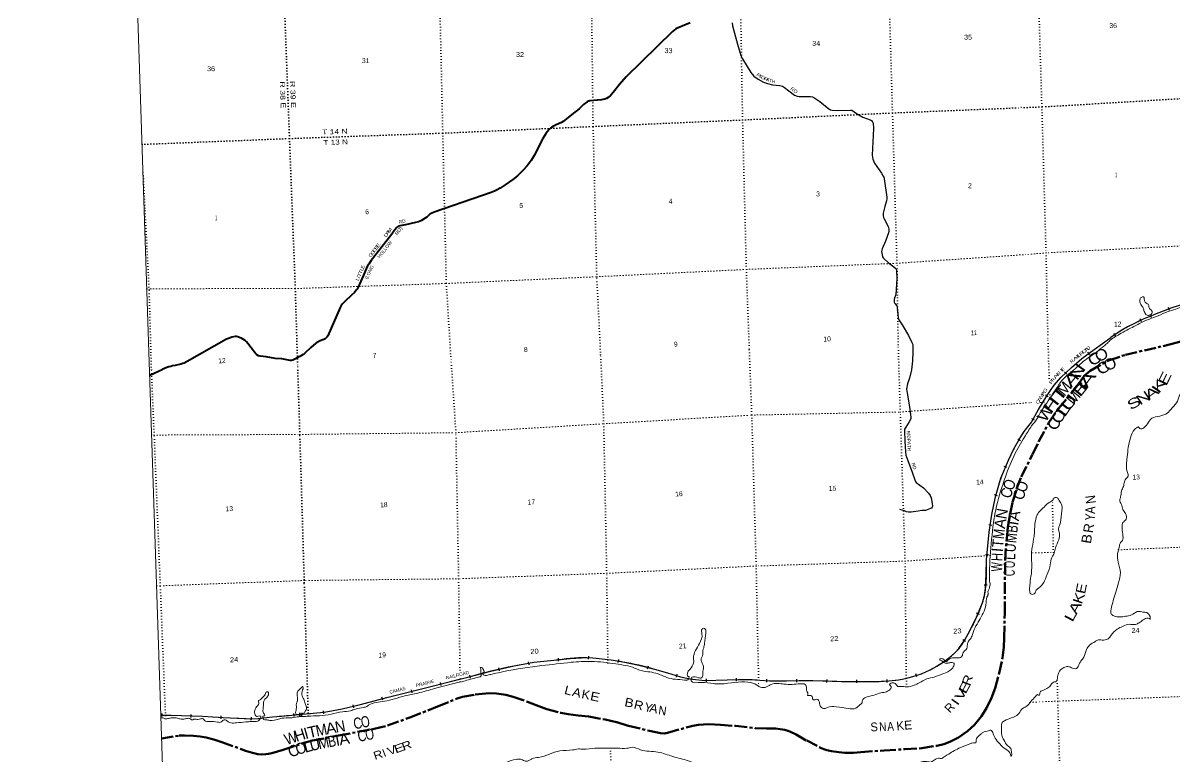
# Model space of a CAD drawing. Header units: feet. Extents: x 751810 to 1010326, y -353855 to -161247.
# Drawn here: x 751810 to 793086, y -322006 to -295704 of the extents above; entities that cross this region are included whole.
import ezdxf
from ezdxf.enums import TextEntityAlignment as Align

# ---------------------------------------------------------------- set-up
doc = ezdxf.new("R2010")
doc.units = ezdxf.units.FT
doc.header["$LTSCALE"] = 70
doc.linetypes.add('DOTTED', pattern=[1.5, 0.3, -1.2])
doc.linetypes.add('LONG_DASH_SHORT_DASH', pattern=[9.9, 6, -1.2, 1.5, -1.2])
for name, color, linetype, lineweight in [('11', 7, 'LONG_DASH_SHORT_DASH', 60), ('26', 7, 'Continuous', 40), ('29', 7, 'Continuous', 25), ('34', 7, 'Continuous', 25), ('39', 7, 'Continuous', 13), ('4', 7, 'Continuous', 13), ('6', 7, 'DOTTED', 25), ('7', 7, 'DOTTED', 13)]:
    doc.layers.add(name, color=color, linetype=linetype, lineweight=lineweight)
for name, color, linetype in [('12', 7, 'Continuous'), ('27', 7, 'Continuous'), ('30', 7, 'Continuous'), ('41', 7, 'Continuous')]:
    doc.layers.add(name, color=color, linetype=linetype)

msp = doc.modelspace()

# ---------------------------------------------------------------- linework, layer by layer
at = {"layer": '11'}
for points in [[(787984.67, -311157.16), (788200.05, -310715.46), (788569.31, -310024.55), (788916.63, -309517.8), (789595.36, -308688.19), (789837.67, -308351.22), (790048.41, -308162.6), (790709.49, -307792.72), (791313.9, -307594.48), (792893.93, -307225.59), (793481.89, -307064.32), (793885.39, -306959.64)], [(779102.35, -321038.09), (779281.1, -321097.74), (779512.43, -321203.11), (779891.49, -321420.4), (780385.47, -321674.04), (780507.96, -321724.67), (780616.82, -321759.55), (780782.42, -321797.64), (781040.37, -321835.49), (781254.78, -321856.88), (781376.64, -321862.76), (781563.99, -321858.71), (781835.01, -321834.87), (782670.76, -321769.88), (783418.8, -321727.31), (784019.73, -321693.2), (784548.77, -321605.34), (784800.15, -321543.56), (785020.49, -321468.36), (785324.93, -321309.22), (785652.29, -321085.29), (785901.28, -320857.35), (786157.5, -320537.7), (786336.54, -320259.74), (786516.4, -319890.12), (786643.8, -319538.24), (786789.94, -318997.94), (786905.61, -318452.63), (786955.51, -318069.26), (786971.71, -317731.17), (786985.54, -316853.86), (787000.39, -314955.84), (787058.9, -314176.83), (787103.23, -313774.96), (787177.85, -313295.89), (787268.12, -312874.83), (787413.9, -312396.43), (787579, -311971.32), (787977.44, -311170.69)], [(756778.16, -321344.53), (757407.3, -321237.83), (757598.86, -321231.65), (757921.23, -321247.32), (758160.57, -321269.93), (758366.1, -321305.03), (758640.74, -321374.13), (758936.96, -321474.48), (759623.34, -321726.32), (759783.89, -321782.49), (760034.75, -321859.26), (760218.34, -321900.15), (760368.6, -321911.79), (760512.01, -321908.47), (760602.5, -321897.61), (760723.89, -321870.98), (761129.46, -321753.46), (761799.33, -321522.42), (762187.5, -321419.89), (763116.33, -321236.55), (764389.13, -320999.12), (764870.58, -320881.71), (765670.32, -320591.21), (766663.07, -320201.05), (767367.29, -319910.57), (767558.84, -319849.09), (768011.51, -319770.55), (768393.16, -319725.99), (768536.2, -319719.15), (768772.23, -319728.83), (769109.25, -319777.97), (769374.71, -319847.95), (769880.87, -320025.54), (770194.56, -320151.13), (770574.29, -320287.44), (771081.21, -320422.9), (771348.41, -320475.04), (771700.37, -320519.66), (772087.19, -320561.25), (772666.2, -320668.61), (773092.78, -320758.81), (773510.6, -320891.08), (774261.58, -321071.67), (774648.42, -321158.72), (774786.41, -321165.36), (774907.72, -321142.5), (775805.24, -320885.78), (776018.08, -320850.34), (776376.26, -320834.2), (776804.58, -320852.09), (777338.92, -320893.49), (778047.15, -320967.77), (778445.07, -320987.13), (778785.84, -320991.21), (778939.28, -321004.86), (779102.35, -321038.09)]]:
    msp.add_lwpolyline(points, dxfattribs=at)
at = {"layer": '26'}
msp.add_line((756348.14, -308326), (756794.38, -308123.27), dxfattribs=at)
for points in [[(775712.49, -295691.28), (775286.12, -295872.48), (775205.42, -295916.53), (775143.22, -295955.72), (775081.56, -296012.11), (773426.87, -297626.89), (773178.45, -297902.83), (772958.53, -298189.9), (772874.22, -298286.06), (772781.36, -298368.88), (772722.18, -298408.22), (772662.29, -298433.58), (772588.57, -298449.71), (772538.96, -298457.43), (772123.25, -298488.9), (772078.33, -298499.28), (772073.72, -298501.58), (772028.8, -298523.47), (771891.05, -298625.85), (771733, -298774), (771476.02, -298977.95)], [(771476.02, -298977.95), (771158.68, -299229.82), (771100.47, -299265.69), (770911.29, -299350.74), (770812.52, -299403.99), (770761.84, -299436.25), (770712.16, -299472.08), (770648.97, -299533.06), (770549.25, -299656.62), (770432.71, -299845.66), (770124.56, -300451.66), (770020.1, -300625.64), (769869.15, -300822.43), (769733.31, -300977.15), (769651.75, -301063.13), (769523.68, -301179.99), (769358.05, -301306.35), (769084.88, -301500.59), (768902.87, -301616.78), (768797.07, -301677.19), (768700.15, -301727.42), (768579.23, -301779.02), (766543.32, -302480.57), (766438.04, -302524.96), (766389.67, -302557.23), (766274.49, -302658.65), (766214.77, -302702.81), (766092.51, -302776.21), (766034.92, -302801.56), (765977.33, -302824.61), (765875.98, -302856.96), (765512.51, -302931.41), (765315.05, -302970.99), (765260.78, -302986.5), (765227.51, -303007.87), (765199.87, -303030.92), (765128.32, -303111.21), (764986.06, -303313.18), (764287.37, -304213.93), (764195.51, -304344.76), (764156.97, -304409.47), (764107.97, -304508.41), (764012.78, -304738.31), (763814.27, -305168.79), (763779.71, -305242.55), (763750.88, -305282.39), (763685.27, -305357.8), (763577.73, -305461.24), (763335.53, -305680.61), (763248.74, -305780.78), (763211.88, -305826.88), (763167.62, -305897.52), (762727.78, -306908.43), (762705.09, -306947.11), (762670.54, -306988.6), (762633.68, -307020.87), (762589.48, -307045.86), (762417.15, -307110.76), (762391, -307124.91), (762341.13, -307154.55), (762304.27, -307177.6), (762116.22, -307331.27), (761911.51, -307538.34), (761881.56, -307561.39), (761849.31, -307584.44), (761728.46, -307650.08), (761481.39, -307781.05), (761432.37, -307794.19), (761379.39, -307796.5), (761316.79, -307788.52), (761082.1, -307741.96), (760846.31, -307723.62), (760525.01, -307671.88), (760303.02, -307645.03), (760246.03, -307625.94), (760193.05, -307593.67), (760146.98, -307554.49), (760099.42, -307502.83), (759866.09, -307186.52), (759819.87, -307125.76), (759773.8, -307086.58), (759713.91, -307045.09), (759649.41, -307012.56), (759504.28, -306950.58), (759460.51, -306939.06), (759413.75, -306935.84), (759347.64, -306948.28), (759293.5, -306960.96), (759203.66, -306993.23), (759103.46, -307038.72), (757685.86, -307838.51), (757581.94, -307892.18), (757531.27, -307910.62), (757463.61, -307928.41), (757255.93, -307971.53), (757169.61, -307988.99), (757102.8, -308007.43), (757029.09, -308025.87), (756964.59, -308051.23), (756794.38, -308123.27)]]:
    msp.add_lwpolyline(points, dxfattribs=at)
at = {"layer": '29'}
for points in [[(777219.32, -295691.61), (777236.91, -295809.51), (777407.09, -296461.88), (777536, -296866.7), (777594.5, -296982.75), (777887.87, -297482.85), (778000.15, -297606.53), (778147.37, -297716.11), (778338.61, -297817.91), (778490.44, -297874.55), (778661.16, -297923.13), (778925.88, -297944.96), (779023.61, -297968.52), (779097.41, -298010.98), (779250.13, -298133.57), (779449.29, -298283.85), (779545.81, -298326.35), (779616.43, -298336.66), (779872.91, -298336.76), (780029.87, -298341.06), (780100.25, -298354.27), (780148.78, -298371.16), (780358.62, -298518.69), (780687.05, -298784.79), (780738.01, -298811.98), (780804.85, -298826.88), (781011.69, -298837.58), (781459.33, -298820.78), (781512.58, -298831.69), (781677.13, -298946.61), (781900.25, -299073.52), (782160.38, -299170.91), (782207.06, -299199.27), (782235.65, -299227.88), (782257.64, -299256.48), (782259.84, -299269.69), (782268.64, -299298.29), (782280.02, -299482.77), (782240.96, -300442.7), (782262.04, -300585.61), (782279.64, -300642.82), (782325.32, -300721.59), (782564.9, -301079.49), (782635.9, -301192.96), (782651.3, -301230.37), (782664.7, -301287.34), (782759.06, -301941.14), (782758.94, -302000.84), (782750.26, -302075.38), (782690.87, -302277.15), (782635.91, -302519.88), (782634.65, -302603.37), (782644.7, -302671.72), (782667.16, -302725.04), (782805.28, -302993.95), (782820.63, -303045.81), (782829.43, -303096.43), (782833.83, -303160.24), (782825.67, -303222.78), (782714.3, -303520.77), (782590.25, -303801.1), (782578.72, -303842.41), (782576.52, -303888.62), (782595.97, -304012.34), (782611.71, -304086.67), (782627.1, -304115.28), (782653.02, -304147.22), (782804.44, -304286.77), (783068.24, -304484.72), (783086.73, -304504.78), (783097.73, -304526.78), (783109.88, -304581.9), (783124.18, -304863.3), (783084.71, -305428.56), (783025.15, -305605.06), (783019.03, -305660.48), (783022.95, -305704.08), (783046.36, -305750.11), (783119.66, -305836.08), (783132.91, -305875.72), (783138.21, -306014.64), (783163.69, -306258.62), (783174.69, -306304.83), (783188.23, -306341.08), (783306.88, -306516.04), (783535.33, -306898.5), (783661.6, -307146.81), (783689.13, -307218.74)], [(783689.13, -307218.74), (783698.93, -307483.15), (783681.47, -307808.55), (783641.71, -308131.23), (783572.11, -308425.43), (783501.66, -308635.06), (783470.18, -308822.26), (783486.9, -308972.4), (783559.42, -309391.26), (783611.12, -309728.74), (783622.71, -309824.78), (783616.5, -309891.63), (783567.88, -309991.18), (783438.18, -310186.14), (783400.09, -310258.89), (783393.77, -310323.73), (783412.29, -310679.27), (783430.77, -311069.06), (783445.98, -311193.09), (783513.54, -311386.59), (783668.33, -311800.65), (783766.38, -312068.93), (783786.26, -312134.25), (783812.31, -312166.98), (784073.11, -312359.26), (784249.03, -312546.42), (784314.71, -312634.78), (784347.77, -312721.98), (784389.23, -312917.01), (784392.79, -313013.51), (784382.69, -313050.47), (784356.95, -313090.15), (784330.32, -313107.3), (784268.38, -313125.55), (784148.66, -313168.6), (784011.58, -313176.84), (783879.59, -313192.61), (783638.24, -313227.66), (783589.21, -313234.35), (783537.58, -313232.76), (783466.62, -313215.4), (783391.84, -313184.87), (783223.69, -313132.24)]]:
    msp.add_lwpolyline(points, dxfattribs=at)
at = {"layer": '34'}
for p, q in [((792893.1, -306003.47), (792854.67, -305899.75)), ((791889.98, -306408.04), (791844.29, -306307.31)), ((790962.07, -306923.79), (790900.89, -306831.64)), ((790031.97, -307589.93), (789966.33, -307500.91)), ((789206.62, -308283.43), (789130.7, -308202.99)), ((788543, -309103.03), (788449.13, -309044.52)), ((788052.51, -309939.5), (787955.57, -309886.23)), ((787546.83, -310674.3), (787450.84, -310619.33)), ((787065.49, -311638.23), (786963.22, -311596.09)), ((786721.33, -312646.66), (786615.39, -312614.85)), ((786521.89, -313704.94), (786412.42, -313689.1)), ((786407.28, -314767.69), (786297.09, -314758.04)), ((786360.25, -315849.17), (786249.7, -315845.64)), ((786082.37, -316896.15), (785980.09, -316854.04)), ((785581.63, -317871.69), (785490.66, -317808.78)), ((769941.93, -318701.03), (769923.46, -318591.97)), ((771002.5, -318570.74), (770990.76, -318460.75)), ((772076.7, -318504.11), (772082.15, -318393.64)), ((773136.54, -318620.44), (773152.99, -318511.06)), ((768881.95, -318915.52), (768856.15, -318807.97)), ((774191.56, -318850.94), (774218.67, -318743.71)), ((775220.02, -319145.17), (775251.58, -319039.16)), ((783842.71, -319134.65), (783806.68, -319030.07)), ((766789.78, -319441.35), (766762.5, -319334.15)), ((767842.47, -319176.01), (767815.52, -319068.73)), ((776305.78, -319315.83), (776303.83, -319205.23)), ((777377.86, -319293.76), (777375.72, -319183.17)), ((778457.76, -319328.82), (778464.34, -319218.41)), ((779533.53, -319322.99), (779532.6, -319212.38)), ((780617.48, -319341.51), (780619.83, -319230.92)), ((781690.44, -319353.23), (781691.09, -319242.62)), ((782778.62, -319340.4), (782774, -319229.89)), ((764698.22, -319971.97), (764670.58, -319864.87)), ((765751.04, -319707.48), (765723.91, -319600.25)), ((763660.1, -320241.73), (763633.21, -320134.44)), ((756797.95, -320560.13), (756800.68, -320449.55)), ((757832.89, -320591.71), (757836.9, -320481.18)), ((758903.25, -320638.02), (758908.92, -320527.56)), ((759989.08, -320691.41), (759991.92, -320580.84)), ((761520.31, -320557.93), (761511.04, -320447.71)), ((762588.77, -320458.3), (762577.67, -320348.25))]:
    msp.add_line(p, q, dxfattribs=at)
for points in [[(793355.1, -305786.5), (792979.7, -305910.37), (792667.44, -306026.07), (792357.81, -306148.41)], [(792357.79, -306148.41), (792193.03, -306215.59), (792029.15, -306284.96), (791817.17, -306381.1), (791607.38, -306482.08), (791388.78, -306589.91), (791178.24, -306711.6), (790983, -306841.23), (790786.92, -306973.45)], [(787944.9, -310008.82), (788197.28, -309549.52), (788499.37, -309064.88), (788761.91, -308684.67), (788996.86, -308406.32), (789373.15, -308051.19), (789750.77, -307726.2), (790186.84, -307404.66), (790785.53, -306974.79)], [(784866.53, -318549.34), (785079.55, -318380.29), (785218.83, -318254.83), (785347, -318114.96), (785556.33, -317812.29), (785732.23, -317490.43), (785979.64, -316995.39), (786190.78, -316482.52), (786263.66, -316225.25), (786301.98, -315962.88), (786318.59, -315443.96), (786336.03, -314925.36), (786378.83, -314436.92), (786431.39, -313949.03), (786523.6, -313311.94), (786651.65, -312679.77), (786851.59, -312014.02), (787117.13, -311369.58), (787316.48, -310961.41), (787541.76, -310568.02), (787687.62, -310346.9), (787860.62, -310114.64), (787893.23, -310072.43), (787919.1, -310042.82), (787944.1, -310009.88)], [(761826.11, -320474.79), (762207.72, -320441.86), (762595.7, -320402.72), (763250.32, -320285.48), (763896.5, -320123.5), (764395.89, -319993.62), (764895.46, -319864.67), (765609.53, -319684.27), (766323.53, -319503.68), (767036.47, -319322.22), (767749.34, -319140.42), (768575.47, -318932.91), (769404.48, -318734.02), (770113.62, -318613.94), (770830.39, -318534.2), (771418.43, -318471.45), (772006.56, -318443.38), (772230.27, -318454.41), (772453.94, -318477.44), (772881.93, -318526.94), (773307.68, -318590.97), (773875.71, -318712.07), (774438.42, -318854.35), (774903.69, -318994.03), (775371.01, -319133.16), (775766.34, -319212.06)], [(775762.21, -319211.23), (775801.04, -319218.98), (776235.91, -319259.84), (777042.8, -319245.62), (777849.39, -319230.06), (778205.73, -319256.5), (778562.28, -319277.74), (779166.15, -319271.5), (779770.09, -319266.39), (780455.63, -319280.86), (781141.13, -319295.4), (781811.63, -319299.34), (782482.17, -319295.56), (782828.39, -319281.06), (783173.94, -319247.04), (783436.3, -319198.98), (783694.47, -319127.98), (784006.25, -319020.55), (784308.74, -318888.63), (784548.39, -318756.26), (784870.17, -318544.42)], [(756750.31, -320503.79), (757493.32, -320522.17), (758237.89, -320549.16), (758986.37, -320587.63), (759734.65, -320627.68), (760012.49, -320634.78), (760290.03, -320623.41), (760295.98, -320622.77), (760431.81, -320607.75)], [(760433.94, -320607.73), (760749.87, -320573.07), (761065.52, -320538.95), (761442.39, -320507.08), (761824.92, -320474.91)]]:
    msp.add_lwpolyline(points, dxfattribs=at)
at = {"layer": '34', "lineweight": 13}
msp.add_lwpolyline([(787945.34, -310010.31), (788198.23, -309550.07), (788500.29, -309065.48), (788762.79, -308685.33), (788997.67, -308407.07), (789373.89, -308052), (789751.46, -307727.06), (790187.49, -307405.54), (790785.59, -306976.1)], dxfattribs=at)
for points in [[(818474.57, -281747.61), (818086.24, -281958.98), (817787.54, -282261.9), (817567.4, -282571.04), (816867.26, -283785.26), (816532.29, -284437.31), (816207.93, -285201.85), (816080.95, -285541.01), (815376.57, -287981.33), (814892.26, -289667.61), (814607.1, -290652.68), (814208.21, -291588.06), (814066.71, -291907.44), (813990.88, -292197.1), (813913.46, -292593.49), (813774.58, -293734.17), (813642.73, -294741.81), (813489.84, -295443.95), (813197.79, -296479.51), (812928.59, -297283.02), (812574.82, -298080.45), (812094.54, -298884.88), (811801.61, -299264.17), (811412.09, -299639.68), (810545.27, -300420.95), (809897.78, -301034.02), (808849.03, -301948.38), (808014.09, -302716.82), (807336.74, -303342.67), (806903.96, -303584.31), (806502.63, -303706.45), (805709.14, -303735.09), (805182.36, -303733.33), (804280.99, -303704.11), (803540.71, -303773.79), (802841.67, -303888.8), (802151.67, -304047.89), (801184.53, -304308.09), (799969.68, -304638.5), (799675.85, -304713.83), (799265.07, -304773.78), (797956.67, -304880.91), (796817.61, -305008.24), (796152.73, -305122.46), (795097.99, -305332.36), (794312.18, -305521.88), (793734.67, -305676.32), (792980.06, -305911.41), (792358.21, -306149.43), (792029.59, -306285.97), (791607.86, -306483.07), (791178.82, -306712.54), (790788.39, -306971.75)], [(760434.06, -320608.82), (761065.63, -320540.04), (761819.39, -320476.47), (762595.86, -320403.81), (763896.78, -320124.56), (764895.74, -319865.73), (766323.81, -319504.74), (767749.61, -319141.48), (769404.71, -318735.09), (770830.51, -318535.29), (772006.56, -318444.48), (772453.83, -318478.53), (773307.49, -318592.05), (774438.13, -318855.41), (775370.75, -319134.22), (776235.87, -319260.94), (777849.36, -319231.16), (778562.26, -319278.84), (779770.09, -319267.49), (781141.12, -319296.49), (782482.2, -319296.65), (783174.1, -319248.13), (783694.8, -319129.03), (784309.23, -318889.61), (784778.16, -318606.31), (785347.87, -318115.64), (785733.21, -317490.93), (786191.83, -316482.88), (786303.08, -315962.97), (786337.13, -314925.42), (786432.49, -313949.16), (786652.72, -312680.03), (787118.14, -311370.03), (787542.7, -310568.59), (787842.39, -310132.68), (787942.67, -310011.48)], [(756748.49, -320504.84), (758237.85, -320550.25), (759734.61, -320628.77), (760290.12, -320624.5), (760302.08, -320623.2)]]:
    msp.add_spline(points, degree=3, dxfattribs=at)
at = {"layer": '39'}
for p, q in [((761720.99, -320435), (761718.63, -320565.28)), ((761721.11, -320426.9), (761720.91, -320438.06)), ((761758.18, -320424.43), (761758.54, -320434.32)), ((761758.56, -320434.93), (761763.12, -320560.33)), ((761808.38, -320431.76), (761798.95, -320559.1)), ((761808.83, -320425.67), (761808.37, -320431.92))]:
    msp.add_line(p, q, dxfattribs=at)
for points in [[(802977.81, -304851.99), (802844.74, -304641.64), (802689.23, -304522.48), (802542.27, -304513.85), (802371.57, -304610.45), (802235.61, -304555.25), (802074.76, -304466.41), (801824.49, -304423.96), (801622.13, -304366.29), (801432.01, -304404.96), (801148.92, -304510.23), (801044.98, -304536.83), (800820.93, -304586.36), (800593.74, -304674.22), (800527.99, -304788.5), (800438.71, -304840.92), (800335.5, -304899.7), (800131.13, -304842.08), (799943.25, -304802.19), (799828.94, -304814.93), (799686.13, -304812.23), (799419.94, -304864.77), (799111.13, -304900.18), (798703.08, -304903.7), (798361.89, -304929.81), (798131.4, -304961.38), (798080.58, -305024.97), (798022.86, -305050.48), (797943.3, -305000), (797834.28, -304980.41), (797558.13, -305037.21), (797289.19, -305057.6), (796885.93, -305090.62), (796601.56, -305135.89), (795822.79, -305289.22), (795558.23, -305325.61), (795290.9, -305416.42), (795069.95, -305425.62), (794666.25, -305531.71), (794285.88, -305603.02), (793614.43, -305781.81), (793352.8, -305858.39), (793114.75, -305960.43), (792806.15, -306052.59), (792489.46, -306191.63), (792169.54, -306311.27), (791613.72, -306576.41), (791361.66, -306712.22), (791093.66, -306857.47), (790911.19, -306970.45)], [(792188.89, -306163.24), (792088.11, -306177.1), (792047.18, -306145.85), (791973.74, -306010.68), (791938.84, -305890.71), (791885.17, -305829.56), (791832.41, -305631.49), (791872.45, -305535.93), (791962.51, -305517.72), (791989.37, -305637.88), (792037.6, -305725.33), (792139.95, -305805.47), (792156.4, -305909.77), (792250.99, -306002.17), (792266.98, -306086.35), (792238.12, -306143.39), (792186.29, -306162.73)], [(792240.63, -306282.17), (792229.1, -306222.78), (792187.88, -306162.14)], [(787949.21, -310134.63), (788128.19, -309917.55), (788207.84, -309765.02), (788436.85, -309400.46), (788855.13, -308771.76), (789101.72, -308440.64), (789506.66, -308098.37), (789808.12, -307825.16), (790281.65, -307487.87), (790537.74, -307279.1), (790663.86, -307176.81), (790727.3, -307111.57), (790911.37, -306970.34)], [(792192.07, -317074.02), (792202.88, -317001.07), (792133.19, -316881.41), (792076.77, -316833.63), (791939.32, -316817.66), (791763.12, -316789.34), (791637.12, -316849.35), (791525.52, -316916.76), (791314.52, -316964.49), (791122.5, -316987.2), (790893.68, -316951.18), (790799.7, -316872.88), (790796.44, -316709.98), (790970.08, -316096.3), (791067.82, -315763.8), (791132.01, -315400.61), (791055.11, -315029.67), (791032.89, -314712.63), (791098.85, -314433.9), (791132.22, -314325.72), (791201.05, -314246.13), (791212.88, -314016.13), (791195.19, -313755.25), (791222.75, -313607.07), (791338.03, -313487.16), (791314.83, -313282.88), (791221.71, -313134.09), (791165.47, -312955.45), (791106.02, -312795.08), (791139.39, -312686.89), (791171.92, -312470.05), (791237.34, -312314.13), (791273.94, -312143.41), (791350.38, -312009.14), (791405.88, -311946.26), (791383.54, -311806.36), (791366.45, -311334.09), (791464.62, -310651.34), (791591.17, -310333.65), (791702.26, -310209.9), (791773.24, -310178.53), (791830.3, -310240.38), (791967.68, -310210.06), (792135.83, -310013.29), (792207.6, -309909.42), (792466.16, -309801.19), (792756.09, -309719.72), (792935.71, -309554.65), (793140.1, -309313.99), (793250.74, -309045.33), (793336.17, -308842.21), (793389, -308674.78), (793485.93, -308459.07), (793563.36, -308212.03), (793695.75, -308024.93), (793801.65, -307875.24), (793900.62, -307750.02), (793923.95, -307642.29), (793989.87, -307542.71), (794178.98, -307499.99), (794578.59, -307488.08), (794935.78, -307472.04), (795169.09, -307473.63), (795485.73, -307539.93), (795918.45, -307639.25), (796353.19, -307738.48), (796760.69, -307903.35), (796901.42, -308246.12), (797465.38, -308554.06), (797632.11, -308685.46), (797672.01, -308768.21), (797630.28, -308824.44), (797594.4, -308876.37), (797626.21, -308913.19), (797754.76, -308865.14), (797958.6, -308882.15), (798097.12, -308922.23), (798194.28, -309026.56), (798257.44, -309090.15), (798309.29, -309035.48), (798383.84, -308993.89), (798632.07, -308924.36), (798830.61, -308957.72), (798938.98, -308952.85), (799015.47, -308864.87), (799051.89, -308824.99), (799166.4, -308777.57), (799303.27, -308690.91), (799454.25, -308649.91), (799547.91, -308675.89), (799567.29, -308749.5), (799538.95, -308835.32), (799565.88, -308807.94), (799644.2, -308760.02), (799703.96, -308742.09), (799810.67, -308706.36), (799852.66, -308656.17)], [(784807.04, -318513.88), (784901.06, -318597.8), (784919.24, -318573.81), (785020.73, -318483.25), (785113.9, -318457.66), (785327.09, -318453.25), (785454.75, -318397.43), (785493.37, -318264.21), (785601.85, -318155.11), (785651.85, -317974.89), (785691.05, -317851.71), (785781.12, -317737.64), (785838.3, -317577.14), (786107.99, -317051.63), (786320.71, -316481.09), (786375.88, -316215.94), (786393.97, -316180.63), (786387.06, -316130.66), (786394.35, -316047.63), (786435.52, -315958.58), (786438.87, -315912.05), (786468.58, -315833.75), (786455.8, -315751.89), (786436.3, -315553.56), (786502.47, -314362.97), (786662.03, -313150.8), (786970.88, -312083.03), (787322.86, -311204.14), (787697.4, -310541.54), (787949.21, -310134.63)], [(788070.44, -313661.69), (788148.05, -313330.53), (788269.47, -313168.07), (788435.32, -313009.65), (788529.78, -312918.86), (788705.36, -312798.25), (788787.87, -312710), (788876.98, -312724.11), (788933.28, -312814.18), (788986.68, -312884.24), (789022.97, -313291.23), (788950.99, -313705.09), (788915.97, -313821.4), (788947.6, -313989.07), (788923.81, -314221.62), (788802.2, -314514.92), (788752.45, -314706.37), (788653.07, -314912.13), (788599.24, -315192.32), (788474.3, -315546.17), (788341.67, -315817.83), (788149.84, -315996.16)], [(788070.44, -313661.66), (788069.18, -313671.1), (788054.61, -313877.7), (788035.77, -314100.04), (787971.5, -314486.61), (787943.98, -314846.86), (787957.27, -315112.04), (787927.32, -315534.88), (787883.43, -315855.79), (787879.58, -316033.32), (787919, -316157.94), (787974.69, -316180.88), (788043.77, -316156.69), (788092.35, -316091.39), (788110.95, -316029.86), (788135.55, -316003.31), (788151.04, -315995.07)], [(775676.98, -319144.81), (775679.09, -319133.25), (775639.56, -319117.19), (775611.01, -319075.77), (775750.47, -318805.7), (775842.65, -318588.75), (775835.11, -318458.23), (776046.72, -317938.13), (776137.85, -317598.34), (776139.69, -317420.93), (776190.13, -317387.76), (776256.55, -317422.15), (776276.71, -317562.01), (776227.8, -317935.6), (776198.6, -318092.44), (776170.05, -318190.82), (776158.87, -318380.87), (776110.25, -318480.42), (776146.08, -318647.57), (776197.38, -318803.74), (776164.74, -318970.86), (776155.61, -319126.54), (776125.02, -319168.72), (776017.62, -319166.61), (775779.92, -319148.29), (775761.9, -319160.88)], [(788276.79, -319648.09), (788562.91, -319507.59), (788628.27, -319440.25), (788704.4, -319344.23), (788836.79, -319291.99), (788878.21, -319139.16), (788897.71, -319035.63), (789033.93, -318844.32), (789183.57, -318773.19), (789312.45, -318777.46), (789455.79, -318835.43), (789562.14, -318830.66), (789657.66, -318673.39), (789717.39, -318570.06), (789817.72, -318430.69), (789921.81, -318150.24), (790029.55, -317996.45), (790223, -317871.01), (790309.05, -317816.82), (790475.88, -317815.37), (790687.15, -317773.67), (790803.9, -317641.61), (791011.46, -317426.98), (791210.01, -317325.46), (791466.09, -317251.56), (791637.38, -317259.97), (791770.12, -317215.76), (791914.67, -317120.7), (792077.63, -317032.86), (792172.57, -317042.69), (792192.07, -317074.02)], [(760405.5, -320563.66), (760429.24, -320662.63), (760517.32, -320672.85), (760650.66, -320696.02), (761005.67, -320636.98), (761313.69, -320600.84), (761454.51, -320598.65), (761688.04, -320562.83), (761852.84, -320557.22), (762216.08, -320535.98), (762429.27, -320531.58), (762846.61, -320470.91), (763252.53, -320386.73), (763544.37, -320349.52), (763720.2, -320290.88), (764018.8, -320231.11), (764133.34, -320192.17), (764191.57, -320154.52), (764760.93, -320006.38), (765124.59, -319922.66), (765494.89, -319814.37), (765952.52, -319719.11), (766553.06, -319553.03), (767650.45, -319273.28), (768166.2, -319138.35), (768217.22, -319115.22), (768230.96, -319074.12), (768213.08, -319008.68), (768216.51, -318893.63), (768203.15, -318801.73), (768237.38, -318801.75), (768319.67, -318901.71), (768335.36, -318959.85), (768299.04, -318978.02), (768287.57, -319008.35), (768300.27, -319053.95), (768331.76, -319076.29), (768498.83, -319064.29), (768653.21, -319027.97), (769034.64, -318946.23), (770404.13, -318733.48), (771448.35, -318613.99)], [(771448.35, -318613.99), (772175.3, -318579.55), (773052.5, -318671.31), (773723.53, -318819.45), (773898.76, -318889.79), (774489.32, -319004.36), (774876.7, -319156.99), (775180.47, -319221.84), (775514.29, -319250.46), (775627.81, -319245.91), (775676.98, -319144.81)], [(775761.9, -319160.88), (775747.61, -319279.34), (776113.25, -319334.52), (776534.62, -319378.39), (777069.49, -319365.25), (778000.36, -319375.29), (778122.83, -319438.65), (778233.36, -319504.72), (778454.23, -319493.82), (778622.19, -319403.4), (779076.9, -319396.96), (779666.06, -319382.66), (779836.61, -319406.94), (779884.63, -319541.14), (779904.21, -319670.96), (779936.48, -319741.6), (779921.2, -319790.85), (779952.23, -319805.16), (780059.41, -319812.99), (780100.67, -319864.98), (780103.91, -319921.21), (780136.1, -319955.59), (780251.92, -319938.74), (780294.76, -319948.33), (780346.95, -320050.05), (780392.46, -320210.58), (780455.22, -320251.24), (780530.98, -320273), (780627.34, -320233.12), (780950.22, -320210.21), (781402.73, -320270.38), (781594.43, -320277.31), (781809.42, -320129.75), (781882.93, -320042.84), (781878.14, -319994.76), (781903.46, -319944.93), (782059.02, -319849.2), (782245.81, -319806.04), (782498.51, -319718.73), (782701.7, -319680.65), (782867.88, -319594.38), (782919.32, -319508.76), (782898.01, -319453.59), (782862.89, -319403.26), (782885.81, -319381.77), (783012.63, -319346.15), (783105.56, -319421.31), (783152.96, -319474.95), (783278.08, -319479.72), (783468, -319490.78), (783742.63, -319434.43), (783919.07, -319351.58), (784196.86, -319210.42), (784462.65, -319140.48), (784793.88, -319018.35), (785078.89, -318862.67), (785158.69, -318745.17), (785164.7, -318640.05), (785105.22, -318621.36), (784987.17, -318634.31)], [(784739.02, -318567.17), (784730.56, -318560.74), (784677.29, -318533.56), (784657.49, -318504.49), (784807.04, -318513.88), (784810.35, -318516.84)], [(784987.17, -318634.31), (784859.19, -318649.85), (784739.02, -318567.17)], [(760332.24, -320573.68), (760328.11, -320549.83), (760239.15, -320546.12), (760188.5, -320549.83), (760127.58, -320494.9), (760112.4, -320336.62), (760207.37, -320167.87), (760263.4, -320092.06), (760247.53, -320026.5), (760245.21, -319986.34), (760278.75, -319974.31), (760378.35, -319885.87), (760484.36, -319768.86), (760529.54, -319679.58), (760559.42, -319673.81), (760591.87, -319677.95), (760599.68, -319778.24), (760517.75, -319893.84), (760444.12, -319978.74), (760424.26, -320122.95), (760408.26, -320299.18), (760426.06, -320433.13), (760468.95, -320528.82), (760407.18, -320548.59), (760405.5, -320563.66)], [(761901.39, -320420.06), (761573.7, -320429.15), (761580.95, -320380.37), (761604.4, -320193.63), (761608.29, -320086.62), (761636.92, -320024.5), (761630.65, -319811.3), (761642.72, -319671.57), (761708.78, -319595.18), (761800.24, -319505.21), (761821.04, -319481.83), (761842.97, -319512.78), (761823.98, -319602.54), (761808.06, -319815.03), (761885.69, -319973.69), (761934.64, -320123.95), (761968.03, -320248.93), (761968.57, -320293.23), (761931.45, -320347.78), (761909.8, -320391.36), (761897.26, -320418.28)], [(778737.38, -324502.18), (778942.95, -324784.32), (779100.2, -324996.76), (779264.46, -325051.63), (779397.03, -325045.89), (779552.22, -325083.16), (779629.98, -325104.8), (779675.42, -325229.08), (779662.42, -325352.74), (779700.13, -325413), (779816.54, -325510.96), (779897.09, -325580.8), (779957.49, -325615.55), (779947.03, -325573.85), (779801.06, -325417.17), (779748.72, -325347.7), (779766.85, -325278.13), (779750.86, -325105.79), (779636.58, -325009.72), (779520.52, -324917.78), (779468.32, -324711.29), (779337.09, -324565.84), (779276.22, -324418.29), (779243.6, -324341.62), (779188.59, -324225.96), (779178.61, -323948.5), (779160.54, -323844.79), (779199.56, -323788.11), (779183.84, -323690.3), (779111.16, -323547.47), (779123.89, -323454.05), (779243.98, -323301.96), (779250.61, -323277.39), (779211.28, -323189.03), (779245.77, -323054.03), (779429.55, -322958.67), (779826.71, -322897.16), (780149.15, -322831.97), (780600.8, -322702.8), (780959.6, -322639.51), (781192.86, -322633.93), (781478.37, -322556.79), (781772.45, -322523.48), (782117.35, -322428.77), (782571.17, -322372.01), (782874.52, -322394.57), (783113.95, -322356.39), (783382.52, -322334.64), (783521.61, -322302.33), (783604.47, -322307.56), (783938.53, -322199.37), (784188.45, -322168.64), (784302.23, -322186.17), (784618.49, -322048.8), (784753.42, -322048.97), (784784.37, -322027.01), (784927.89, -321931.98), (785343.17, -321696.15), (785712.93, -321543.56), (785813.54, -321507.46), (785913.88, -321501.59), (785951.66, -321493.34), (785959.99, -321428.38), (785969.52, -321349.24), (786118.05, -321201.54), (786204.42, -321127.98), (786408.34, -321067.7), (786491.59, -321044.7), (786569.48, -321173.12), (786680.11, -321380.23), (786857.31, -321589.48), (787076.92, -321766.03), (787191.75, -321906.39), (787222.01, -321977.16), (787233.12, -321960.39), (787231.34, -321859.75), (787202.23, -321704.3), (787099.98, -321607.52), (786952.77, -321394.5), (786876.81, -321229.7), (786872.58, -320982.13), (786888.23, -320799.88), (787111.02, -320647.83), (787491.92, -320444.23), (787619, -320273.6), (787753.76, -320201.24), (787922.28, -320016.1), (788086.91, -319833.2), (788155.91, -319772.75), (788200.99, -319786.24), (788229.72, -319792.23), (788240.8, -319756.76), (788243.02, -319725.73), (788257.77, -319679.29), (788276.66, -319648.15)], [(756753.43, -320600.58), (756833.71, -320606.91), (756920.43, -320644.15), (756996.23, -320631.66), (757117.6, -320606.43), (757347.54, -320613.14), (757478.53, -320649.8), (757602.96, -320642.53), (757736.61, -320620.61), (757823.1, -320653.83), (757860.84, -320679.83), (757931.93, -320655.53), (758087.5, -320664.56), (758164.73, -320641.91), (758265.42, -320642.07), (758310.81, -320695.83), (758498.1, -320731.22), (758775.36, -320755.3), (758919.86, -320746.86), (758975.04, -320691.24), (759056.97, -320680.41), (759161.14, -320740.81), (759252.11, -320781.83), (759461.52, -320781.67), (759788.06, -320752.5), (759922.48, -320738.69), (760101.84, -320738.69), (760247.15, -320709.18), (760332.24, -320573.68)], [(764828.15, -323123.38), (764853.46, -323073.55), (764903.2, -323028.33), (765162.4, -323053.47), (765381, -323072.92), (765453.24, -323068.7), (765494.7, -323158.96), (765529.17, -323267.76), (765522.12, -323354.8), (765519.69, -323417.41), (765522.94, -323473.63), (765568.75, -323464.91), (765613.82, -323478.39), (765656.24, -323445.69), (765729.43, -323213.74), (765810.85, -323019.58), (765924.5, -322930.33), (766204.1, -322855.55), (766400.61, -322771.53), (766482.05, -322786.91), (766584.28, -322778.92), (766739.73, -322681.18), (766846.36, -322644.72), (766948.82, -322640.75), (767102.19, -322611.63), (767165.84, -322702.61), (767264.72, -322741.15), (767352.64, -322764.22), (767391, -322766), (767397.21, -322699.15), (767449.49, -322593.34), (767584.14, -322518.98), (768136.98, -322363.75), (768225.51, -322362.6), (768364.26, -322429.04), (768413.97, -322418.07), (768451.21, -322365.52), (768678.98, -322299.82), (768788.98, -322321.59), (768880.68, -322340.41), (769120.8, -322209.51), (769484.61, -322093.54), (769633.23, -322086.87), (769775.53, -322145.04), (769863.1, -322162.08), (769963.36, -322119.95), (770044.87, -322066.83), (770281.83, -322020.73), (771047.7, -321788.58), (771502.79, -321753.91), (771710.23, -321719.61), (771883.75, -321725.59), (772302.6, -321691.02), (772729.79, -321696.26), (773105.89, -321688.38), (773440.53, -321695), (773639.83, -321659.17), (773930.83, -321746.92), (774560.03, -321833.04), (775094.6, -321989.16), (775640.98, -322140.55), (776070.62, -322292.74), (776237.81, -322363.55), (776266.8, -322412.23), (776220.57, -322483.43), (776094.69, -322639.89), (776054.33, -322742.99), (775760.31, -323056.36), (775651.53, -323229.95), (775611.67, -323306.83), (775693.52, -323259.73), (775787.57, -323179.68), (776066, -322980.05), (776259.04, -322835.79), (776403.45, -322791.08), (776787.98, -322615.47), (777128.65, -322621.74), (777424.51, -322689.06), (777693.24, -322739.84), (777812.81, -322753), (777884.75, -322813.26), (777906.91, -322848.23), (777964.41, -322832.78), (778108.63, -322854.57), (778241.36, -322921.36), (778279.89, -322995.67), (778262.72, -323047.04), (778324.12, -323134.12), (778414.71, -323203.37), (778438.52, -323232.2), (778422.41, -323406.41), (778481.09, -323620.58), (778529.69, -323764.82), (778529.5, -323831.32), (778614.69, -323981.48), (778655.97, -324347.77), (778737.38, -324502.18)]]:
    msp.add_spline(points, degree=3, dxfattribs=at)
at = {"layer": '4'}
msp.add_lwpolyline([(751809.62, -170897.82), (783122.91, -169842.15), (814434.73, -168743.41), (845745, -167601.59), (877053.68, -166416.71), (908360.69, -165188.77), (939665.99, -163917.76), (970969.51, -162603.69), (1002271.19, -161246.56), (1010326.19, -344125.92), (978772.94, -345493.95), (947217.84, -346818.58), (915660.96, -348099.8), (884102.33, -349337.62), (852542.04, -350532.02), (820980.12, -351683.01), (789416.81, -352794.88), (757851.71, -353854.74)], close=True, dxfattribs=at)
msp.add_lwpolyline([(751809.62, -170897.82), (783122.91, -169842.15), (814434.73, -168743.41), (845745, -167601.59), (877053.68, -166416.71), (908360.69, -165188.77), (939665.99, -163917.76), (970969.51, -162603.69), (1002271.19, -161246.56), (1010326.19, -344125.92), (978772.94, -345493.95), (947217.84, -346818.58), (915660.96, -348099.8), (884102.33, -349337.62), (852542.04, -350532.02), (820980.12, -351683.01), (789416.81, -352794.88), (757851.71, -353854.74)], close=True, dxfattribs=at)
at = {"layer": '6'}
for points in [[(760342.37, -262224.13), (760345.5, -262486.93), (760291.78, -267962.7), (760453.71, -273321.09), (760618.51, -278641.16), (760808.71, -283936.29), (760973.46, -289254.35), (761156.82, -294589.94), (761357.76, -299840.47), (761564.54, -305219.61), (761649.14, -307962.33)], [(812951.62, -297776.17), (809802.17, -297895.75), (804459.73, -298135.59), (799175.29, -298273.42), (793697.26, -298385.59), (788316.52, -298708.87), (787557.11, -298736.56)], [(756074.84, -300050.38), (761357.76, -299840.47), (766849.03, -299648.13), (772236.35, -299408.7), (777591.65, -299174.29), (782964.55, -298923.23), (787557.11, -298736.56)], [(762029.18, -320534.1), (761886.98, -315755.85), (761728.24, -310448.18), (761649.14, -307962.33)]]:
    msp.add_lwpolyline(points, dxfattribs=at)
at = {"layer": '7'}
for p, q in [((788581.22, -308445.66), (788535.07, -307052.39)), ((788603.98, -309132.82), (788594.15, -308836.05)), ((787920.78, -309307.67), (787999.64, -309306.22)), ((788284.76, -309298.48), (788497.41, -309292.71)), ((788105.97, -314690.98), (787949.29, -314692.41)), ((756917.61, -320634.27), (756727.46, -315872.29)), ((767474.6, -319312.77), (767472.31, -319164.89)), ((787901.94, -320054.25), (788289.59, -320028.39))]:
    msp.add_line(p, q, dxfattribs=at)
for points in [[(776730.99, -261673), (776732.75, -261771.72), (776777.37, -267174.01), (777026.15, -272276.13), (777171.26, -277677.31), (777288.99, -283037.08), (777420.22, -288444.72), (777499.85, -293807.68), (777591.65, -299174.29), (777727.59, -304537.52), (777834.06, -307418.34)], [(783168.66, -307236.54), (783125.19, -304305.82), (782964.55, -298923.23), (782809.31, -293586.77), (782733.4, -288213.63), (782680.99, -282819.64), (782600.7, -277434.56), (782432.33, -272062.28), (782269.71, -266883.02), (782054, -261491.49)], [(787335.68, -261310.16), (787585.13, -266602.23), (787791.48, -271865.8), (787921.63, -277225.78), (787948.33, -282526.01), (788003.8, -287982.1), (788156.38, -293444.22), (788316.52, -298708.87), (788465.83, -303939.55), (788535.07, -307052.39)], [(765750.56, -262043.52), (765741.85, -262347.85), (765777.65, -267724.24), (766153.67, -272778.14), (766396.73, -278160.19), (766522.14, -283507.64), (766607.68, -288866.39), (766726.97, -294278.43), (766849.03, -299648.13), (766975.76, -305039.82), (767146.46, -307778.85)], [(772506.06, -307598.69), (772367.28, -304806.3), (772236.35, -299408.7), (772169.64, -294007.1), (772102.48, -288657.85), (772099.8, -288551.9)], [(756408.39, -308137.22), (756326.37, -305269.26), (756105.67, -300983.96)], [(809104.01, -303225.05), (804526.16, -303346.07), (799195.41, -303569.54), (793807.53, -303667.51), (788465.83, -303939.55), (787738.26, -304002.33)], [(756245.73, -305225.03), (756384.09, -305225.93), (761564.54, -305219.61), (766975.7, -305037.81), (772368.99, -304796.18), (777739.52, -304533.12), (783125.43, -304313.86), (787738.26, -304002.33)], [(777834.06, -307418.34), (777922.12, -309755.14), (778079.37, -315163.76), (778170.42, -319451.34)], [(783462.84, -319496.65), (783415.34, -314986.74), (783242.62, -309643.61), (783168.66, -307236.54)], [(767468.2, -318900.2), (767417.35, -315619.96), (767320.48, -310385.12), (767146.46, -307778.85)], [(772765.11, -318639.08), (772724.07, -315424.51), (772618, -310065.29), (772506.06, -307598.69)], [(756727.46, -315872.29), (756508.11, -310469.32), (756408.39, -308137.22)], [(756418.74, -310463.8), (756508.11, -310469.32), (761728.24, -310448.18), (767320.48, -310385.12), (772618, -310065.29), (777922.12, -309755.14), (783243.74, -309643.44), (787920.78, -309307.67)], [(788731.59, -314763.81), (788729.03, -314677.23), (788695.76, -312806.6)], [(791062.85, -314581.93), (794148.1, -314455.94), (799465.25, -314293.58), (804740.19, -314086.81), (810068.33, -313990.38), (811204.91, -313954.4)], [(786459.97, -314786.18), (783415.34, -314986.74), (778079.37, -315163.76), (772724.07, -315424.51), (767417.35, -315619.96), (761885.43, -315681.51), (756727.46, -315872.29), (756597.35, -315872.24)], [(788105.97, -314690.98), (788729.03, -314677.23), (788756.26, -314676.12)], [(815626.79, -319183.74), (815450.39, -319193.5), (810084.12, -319291.65), (804772.07, -319477.93), (799458.72, -319680.38), (794220.5, -319809.01), (788886.82, -320006.33), (788289.59, -320028.39)], [(789133.68, -330701.84), (789041.1, -325391.95), (788886.82, -320006.33), (788864.27, -319244.84)], [(773186.37, -331312.42), (772989.84, -325990.73), (772858.78, -321685.93)]]:
    msp.add_lwpolyline(points, dxfattribs=at)

# ---------------------------------------------------------------- texts
at = {"layer": '12'}
for s, rotation, width, p in [('C', 29.518, 1.2, (790097.77, -308019.58)), ('O', 28.898, 1.1, (790347.72, -307878.19)), ('N', 53.958, 1.5, (789573.03, -308547.95)), ('C', 29.294, 1.2, (790404.11, -308337.4)), ('O', 26.572, 1.05, (790654.58, -308196.95)), ('A', 51.341, 1.75, (789358.74, -308816.66)), ('A', 53.63, 1.65, (789936.34, -308821.36)), ('T', 50.922, 1.8, (788932.22, -309339.97)), ('B', 50.551, 1.5, (789683.43, -309135.23)), ('I', 50.3, 1.65, (789841.66, -308941.24)), ('H', 55.574, 1.4, (788651.06, -309728.39)), ('I', 51.206, 1.6, (788831.21, -309465.55)), ('U', 52.52, 1.5, (789265.39, -309654.43)), ('W', 56.855, 1.15, (788449.28, -310036.98)), ('O', 57.925, 1.2, (788957.52, -310111.28)), ('L', 55.573, 1.65, (789122.55, -309864.36)), ('C', 61.878, 1.15, (788826.29, -310348.01)), ('C', 73.834, 0.9, (787197.18, -312764.99)), ('O', 70.333, 0.9, (787277.7, -312489.43)), ('C', 72.769, 0.95, (787645.17, -312830.32)), ('O', 70.334, 0.9, (787730.59, -312556.32)), ('N', 79.962, 0.95, (787043.57, -313502.4)), ('M', 83.862, 0.8, (786956.07, -314209.74)), ('M', 84.503, 0.8, (787397.13, -314353.71)), ('B', 83.237, 0.75, (787432.68, -313986.4)), ('T', 85.133, 0.9, (786930.11, -314514.69)), ('U', 85.293, 0.8, (787370.44, -314677.55)), ('H', 87.418, 0.75, (786902.67, -314993.67)), ('L', 87.418, 0.8, (787358.07, -314951.84)), ('W', 88.374, 0.65, (786892.03, -315362.5)), ('C', 89.719, 0.6, (787345.74, -315525.94)), ('O', 87.835, 0.6, (787347.14, -315238.77))]:
    msp.add_text(s, height=400, rotation=rotation, dxfattribs=dict(at, width=width)).set_placement(p)
for s, rotation, p in [('M', 50.745, (789125.15, -309102.38)), ('M', 50.922, (789454.93, -309417.58)), ('A', 79.949, (787488.84, -313567.08)), ('A', 82.009, (786995.62, -313842.84)), ('I', 81.098, (787463.9, -313726.32)), ('I', 85.357, (786917.02, -314675.33))]:
    msp.add_text(s, height=400, rotation=rotation, dxfattribs=at).set_placement(p)
for s, rotation, width, p in [('N', 10.565, 0.95, (763208.38, -321106.48)), ('C', 10.408, 0.8, (763836.91, -320990.77)), ('O', 10.819, 0.75, (764111.69, -320939.58)), ('W', 19.607, 0.9, (761473.81, -321511.49)), ('T', 12.754, 1.05, (762220.2, -321299.22)), ('M', 11.346, 0.9, (762538.2, -321232.85)), ('A', 10.646, 1.05, (762878.81, -321168.02)), ('C', 10.408, 0.8, (763986.9, -321437.81)), ('O', 10.819, 0.75, (764265.76, -321385.05)), ('O', 17.811, 0.9, (761824.72, -321882.59)), ('L', 15.371, 1.1, (762072.92, -321815.5)), ('U', 12.754, 0.95, (762310.44, -321755.69)), ('M', 11.346, 0.9, (762613.91, -321691.13)), ('B', 10.646, 0.8, (762915.1, -321635.97)), ('A', 10.432, 1.05, (763353.73, -321554.24))]:
    msp.add_text(s, height=400, rotation=rotation, dxfattribs=dict(at, width=width)).set_placement(p, align=Align.CENTER)
for s, rotation, p in [('H', 17.811, (761787.47, -321408.93)), ('I', 15.371, (762005.94, -321349.26)), ('I', 10.565, (763113.8, -321598.83)), ('C', 19.607, (761567.43, -321967.85))]:
    msp.add_text(s, height=400, rotation=rotation, dxfattribs=at).set_placement(p, align=Align.CENTER)
at = {"layer": '27'}
for s, rotation, width, p in [('R', 11.334, 0.85, (765351.92, -302887.87)), ('D', 11.334, 0.85, (765467.29, -302864.19)), ('D', 52.2, 1.45, (764866.21, -303333.79)), ('A', 52.2, 1.6, (764931.26, -303251.12)), ('M', 54.841, 1.3, (764994.76, -303160.73)), ('O', 52.2, 1.4, (764450.76, -303875.97)), ('S', 52.2, 1.55, (764518.33, -303790.88)), ('E', 52.2, 1.55, (764579.41, -303706.9)), ('G', 52.2, 1.35, (764315.31, -304047.01)), ('O', 52.2, 1.4, (764387.37, -303961.53)), ('T', 67.008, 1.35, (763960.52, -304655.5)), ('L', 67.508, 1.3, (764003.2, -304552.44)), ('E', 67.508, 1.15, (764038.47, -304467.14)), ('L', 65.244, 1.35, (763849.8, -304903.01)), ('T', 65.744, 1.35, (763917.9, -304754.85))]:
    msp.add_text(s, height=120, rotation=rotation, dxfattribs=dict(at, width=width)).set_placement(p, align=Align.CENTER)
for s, rotation, width, p in [('RD)', 54.841, 1.15, (765221.78, -303322.84)), ('HOLLOW', 52.2, 1.05, (764595.01, -304145.3))]:
    msp.add_text(s, height=120, rotation=rotation, dxfattribs=dict(at, width=width)).set_placement(p)
msp.add_text('(LONG', height=120, rotation=65.244, dxfattribs=at).set_placement((764159.43, -304897.89))
msp.add_text('I', height=120, rotation=65.244, dxfattribs=at).set_placement((763879.27, -304834.68), align=Align.CENTER)
at = {"layer": '30'}
for s, rotation, width, p in [('R', 323.339, 1.4, (778141.18, -297622.44)), ('D', 329.973, 1.25, (778294.68, -297712.49)), ('P', 332.973, 1.3, (778400.07, -297761.87)), ('A', 339.542, 1.15, (778488.22, -297799.89)), ('T', 344.116, 1.15, (778574.97, -297825.83)), ('H', 344.116, 0.9, (778683.61, -297856.74)), ('RD', 322.963, 1.2, (779404.02, -298161.99))]:
    msp.add_text(s, height=120, rotation=rotation, dxfattribs=dict(at, width=width)).set_placement(p, align=Align.CENTER)
for s, rotation, p in [('I', 326.973, (778211.61, -297673.84)), ('RIDPATH', 272.982, (783491.5, -310682.62)), ('RD', 290.497, (783680.47, -311604.68))]:
    msp.add_text(s, height=120, rotation=rotation, dxfattribs=at).set_placement(p, align=Align.CENTER)
at = {"layer": '34'}
for s, rotation, width, p in [('R', 37.404, 1.65, (789777, -307580.81)), ('O', 38.404, 1.45, (789876.28, -307507.54)), ('A', 36.404, 1.65, (789957.85, -307452.6)), ('A', 40.716, 1.75, (789555.43, -307765.64)), ('I', 43.716, 1.8, (789632.67, -307692.53)), ('L', 40.519, 1.9, (789692.47, -307645.49)), ('A', 49.833, 1.75, (788862.17, -308409.44)), ('I', 55.743, 1.4, (788921.24, -308329.88)), ('I', 51.343, 1.55, (789069.17, -308185.77)), ('P', 55.375, 1.7, (788707.55, -308590.04)), ('A', 58.063, 1.5, (788283.4, -309223.11)), ('M', 58.063, 1.35, (788352.55, -309109.66)), ('A', 56.474, 1.55, (788412.83, -309017.68)), ('S', 55.375, 1.65, (788484.82, -308910.33)), ('C', 58.063, 1.4, (788227.45, -309312.08))]:
    msp.add_text(s, height=120, rotation=rotation, dxfattribs=dict(at, width=width)).set_placement(p, align=Align.CENTER)
for s, rotation, p in [('D', 41.404, (790024.99, -307396.93)), ('R', 40.716, (789429.11, -307870.7)), ('R', 49.343, (788975.3, -308289.4)), ('E', 46.343, (789108.38, -308151.2)), ('R', 49.868, (788760.45, -308530.76))]:
    msp.add_text(s, height=120, rotation=rotation, dxfattribs=at).set_placement(p, align=Align.CENTER)
msp.add_text('RAILROAD', height=120, rotation=14.28, dxfattribs=at).set_placement((766978.62, -319233.75))
for s, rotation, width, p in [('PRAIRIE', 14.194, 1.05, (765902.94, -319506.29)), ('CAMAS', 14.473, 0.95, (764957.33, -319745.52))]:
    msp.add_text(s, height=120, rotation=rotation, dxfattribs=dict(at, width=width)).set_placement(p)
at = {"layer": '41'}
for s, height, rotation, width, p in [('E', 350, 64.013, 1.55, (792770.55, -308737.32)), ('K', 350, 55.707, 1.6, (792508.19, -309003.7)), ('S', 350, 30.198, 1.55, (791492.84, -309592.02)), ('N', 350, 33.339, 1.45, (791834.13, -309413.82)), ('A', 350, 35.8, 1.6, (792145.35, -309250.18)), ('N', 350, 97.308, 0.9, (790256.81, -312906.46)), ('Y', 350, 85.299, 0.8, (790205.2, -313549.3)), ('A', 350, 87.86, 0.85, (790218.83, -313296.21)), ('B', 350, 80.771, 1.1, (790068.99, -314381.87)), ('K', 350, 71.437, 1.25, (789743.72, -316552.92)), ('E', 350, 78.39, 1.2, (789861.96, -316185.25)), ('A', 350, 62.085, 1.4, (789557.97, -316927.38)), ('L', 350, 61.834, 1.5, (789407.77, -317199.02)), ('L', 315, 345.774, 1.1, (771184.01, -319740.55)), ('E', 315, 61.759, 1.6, (785578.75, -319779.56)), ('R', 315, 69.811, 1.25, (785729.3, -319482.52)), ('A', 315, 345.118, 1.1, (771464.31, -319809.49)), ('K', 315, 349.224, 1.05, (771803.32, -319894.94)), ('E', 315, 348.238, 1.2, (772109.5, -319964.17)), ('B', 315, 348.471, 1.15, (773341.83, -320180.7)), ('V', 315, 57.884, 1.5, (785433.41, -320015.35)), ('R', 315, 346.239, 1.1, (773676, -320262.12)), ('A', 315, 346.276, 1.05, (774232.32, -320382.7)), ('N', 315, 351.669, 0.95, (774558.24, -320477.14)), ('I', 315, 55.413, 1.4, (785297.12, -320185.64)), ('E', 315, 4.768, 1.05, (783393.62, -321030.76)), ('S', 315, 3.818, 0.95, (782184.16, -321094.62)), ('N', 315, 3.217, 0.85, (782496.38, -321086.83)), ('A', 315, 2.809, 0.85, (782783.69, -321071.8)), ('E', 286.7, 20.588, 1.4, (765164.48, -321883.36)), ('R', 286.7, 21.189, 1.25, (765442.68, -321786.42)), ('R', 286.6, 18.093, 1.2, (764417, -322112.3)), ('V', 286.6, 21.38, 1.2, (764931.02, -321954.33))]:
    msp.add_text(s, height=height, rotation=rotation, dxfattribs=dict(at, width=width)).set_placement(p)
for s, height, rotation, p in [('R', 350, 81.599, (790138.97, -313996.3)), ('Y', 315, 345.689, (774042.17, -320350.96)), ('R', 315, 47.3, (785026.44, -320454.66)), ('K', 315, 6.186, (783120.83, -321055.52)), ('I', 286.7, 22.314, (764752.24, -322011.27))]:
    msp.add_text(s, height=height, rotation=rotation, dxfattribs=at).set_placement(p)
at = {"layer": '6'}
for s, rotation, width, p in [('R 38 E', 272.192, 1.35, (761028.86, -298280.34)), ('R 39 E', 272.192, 1.35, (761397.58, -298265.85)), ('T 14 N', 2.006, 1.3, (762987.13, -299683.34)), ('T 13 N', 2.006, 1.25, (763013.76, -300060.98))]:
    msp.add_text(s, height=175, rotation=rotation, dxfattribs=dict(at, width=width)).set_placement(p, align=Align.CENTER)
at = {"layer": '7'}
for s, width, p in [('36', 1.05, (790733.91, -295884.55)), ('1', 0.4, (790943.71, -301232.57)), ('12', 0.85, (790904.69, -306580.46))]:
    msp.add_text(s, height=175, dxfattribs=dict(at, width=width)).set_placement(p)
for s, width, p in [('34', 1.1, (780228.13, -296524.03)), ('35', 1.1, (785670.21, -296299.4)), ('32', 1.1, (769614.95, -296917.35)), ('33', 1.1, (774937.93, -296782.98)), ('31', 0.85, (764083.99, -297139.1)), ('36', 1.1, (758545.31, -297429.56)), ('2', 0.9, (785736.67, -301622.5)), ('4', 0.9, (775015.38, -302176.45)), ('3', 0.9, (780294.59, -301915.97)), ('6', 0.9, (764135.18, -302553.75)), ('5', 0.9, (769658.63, -302328.61)), ('1', 0.45, (758730.19, -302771.52))]:
    msp.add_text(s, height=175, rotation=359, dxfattribs=dict(at, width=width)).set_placement(p, align=Align.CENTER)
for s, rotation, width, p in [('10', 3.346, 0.9, (780493.65, -307121.99)), ('11', 3.346, 0.7, (785772.28, -306897.6)), ('8', 3.346, 0.95, (769763.93, -307491.89)), ('9', 3.346, 0.95, (775135.34, -307302.73)), ('12', 3.346, 0.9, (758809.01, -307900.05)), ('7', 3.346, 0.95, (764341.28, -307714.41)), ('13', 2.572, 0.9, (791565.33, -312068.7)), ('15', 3.346, 0.9, (780684.4, -312476.46)), ('14', 3.346, 0.9, (785964.26, -312251.43)), ('18', 3.346, 0.9, (764606.6, -313063.74)), ('17', 3.346, 0.9, (769893.84, -312964.71)), ('16', 3.346, 0.9, (775182.83, -312671.57)), ('13', 3.346, 0.9, (759072.22, -313202.58)), ('23', 3.346, 1.15, (785143.21, -317588.51)), ('24', 2.572, 1.1, (791534.75, -317565.17)), ('22', 3.346, 1.15, (780734.13, -317862.1)), ('20', 3.346, 1.15, (769992.94, -318313.67)), ('21', 3.346, 0.9, (775318.43, -318123.76)), ('24', 3.346, 1.15, (759229.7, -318615.21)), ('19', 3.346, 0.9, (764552.09, -318447.05))]:
    msp.add_text(s, height=175, rotation=rotation, dxfattribs=dict(at, width=width)).set_placement(p)

doc.saveas('drawing.dxf')
